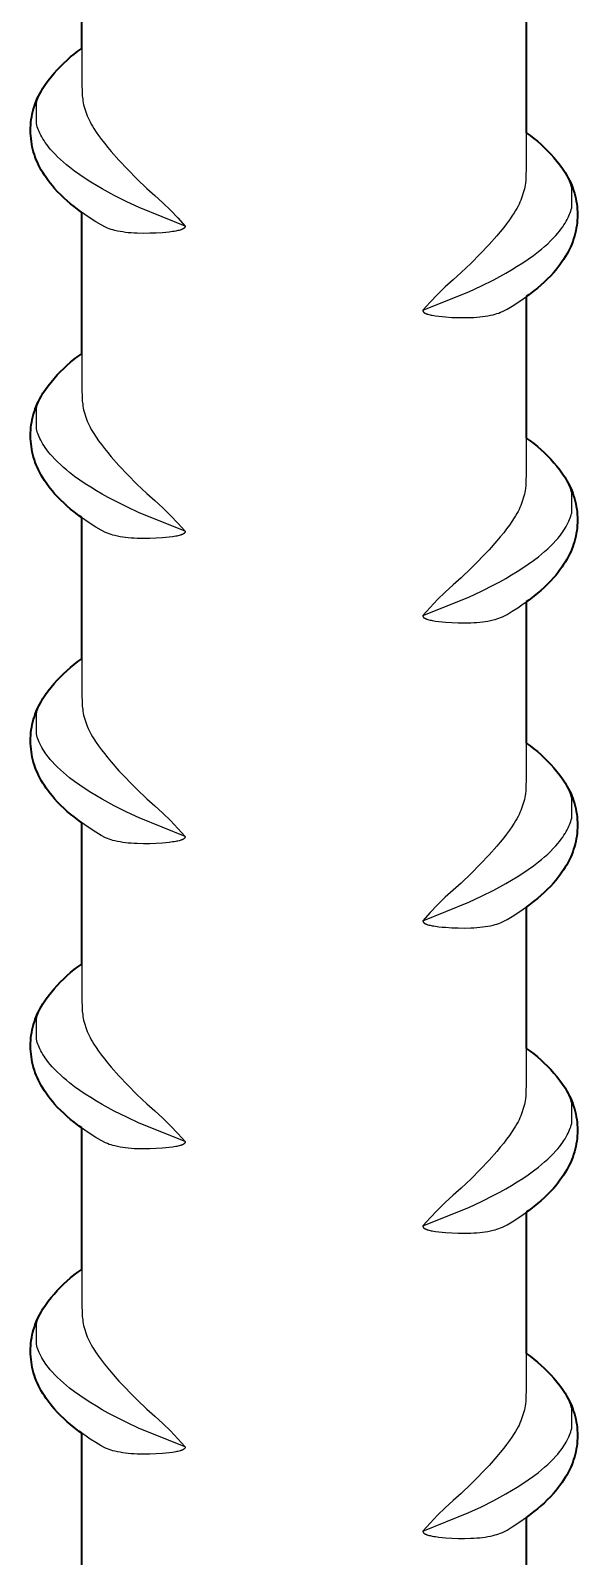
# Model space of a CAD drawing. Header units: millimetres. Extents: x 0 to 1192, y -689 to 404.
# Drawn here: x 779.1 to 798.8, y 47.1 to 102.1 of the extents above; entities that cross this region are included whole.
import ezdxf

# ---------------------------------------------------------------- set-up
doc = ezdxf.new("R2010")
doc.units = ezdxf.units.MM
doc.layers.add('Blocks', color=7, linetype='Continuous')
doc.layers.add('Blocks$Inner', color=7, linetype='Continuous', lineweight=25, true_color=0x007f00)
doc.layers.add('Blocks$Outline', color=7, linetype='Continuous', lineweight=35, true_color=0xff3f3f)

# ---------------------------------------------------------------- blocks, each defined once
blk = doc.blocks.new('Rebar Side Table Side')
at = {"layer": 'Blocks$Inner'}
for points in [[(60.557, 106.585), (60.557, 100.224), (60.568, 99.9), (60.577, 99.786), (60.59, 99.672), (60.6, 99.603), (60.611, 99.534), (60.625, 99.466), (60.751, 99.062), (60.783, 98.989), (60.818, 98.916), (60.854, 98.845), (60.897, 98.766), (60.943, 98.688), (60.99, 98.611), (61.074, 98.481), (61.162, 98.355), (61.264, 98.215), (61.37, 98.077), (61.491, 97.927), (61.614, 97.779), (61.892, 97.463), (62.538, 96.795), (62.896, 96.451), (63.191, 96.199), (63.476, 95.936), (63.753, 95.665), (64.02, 95.384), (64.278, 95.094), (64.278, 95.09), (64.278, 95.087), (64.278, 95.085), (64.278, 95.083), (64.278, 95.081), (64.277, 95.079), (64.277, 95.077), (64.277, 95.075), (64.277, 95.073), (64.276, 95.071), (64.276, 95.069), (64.275, 95.068), (64.275, 95.066), (64.274, 95.064), (64.274, 95.062), (64.273, 95.06), (64.272, 95.058), (64.272, 95.057), (64.271, 95.055), (64.27, 95.053), (64.269, 95.051), (64.268, 95.05), (64.267, 95.048), (64.266, 95.046), (64.265, 95.044), (64.264, 95.043), (64.263, 95.041), (64.262, 95.039), (64.261, 95.038), (64.26, 95.036), (64.259, 95.034), (64.257, 95.032), (64.256, 95.031), (64.254, 95.029), (64.253, 95.027), (64.251, 95.025), (64.249, 95.024), (64.248, 95.022), (64.244, 95.019), (64.241, 95.015), (64.237, 95.012), (64.233, 95.009), (64.23, 95.006), (64.226, 95.004), (64.222, 95.001), (64.218, 94.998), (64.213, 94.996), (64.209, 94.993), (64.201, 94.989), (64.195, 94.986), (64.189, 94.982), (64.176, 94.977), (64.164, 94.971), (64.151, 94.966), (64.138, 94.961), (64.125, 94.957), (64.099, 94.949), (64.06, 94.938), (64.021, 94.929), (63.982, 94.921), (63.943, 94.913), (63.882, 94.903), (63.821, 94.893), (63.7, 94.878), (63.58, 94.866), (63.462, 94.855), (63.234, 94.84), (63.005, 94.832), (62.775, 94.83), (62.546, 94.834), (62.439, 94.839), (62.333, 94.846), (62.23, 94.855), (62.127, 94.867), (62.031, 94.88), (61.936, 94.895), (61.841, 94.914), (61.746, 94.936), (61.678, 94.953), (61.611, 94.974), (61.544, 94.996), (61.478, 95.021), (61.413, 95.048), (61.25, 95.132), (61.068, 95.244), (60.864, 95.374), (60.664, 95.51), (60.469, 95.65), (60.279, 95.795), (60.156, 95.895), (60.036, 95.998), (59.918, 96.104), (59.801, 96.214), (59.689, 96.328), (59.58, 96.446), (59.498, 96.54), (59.419, 96.637), (59.343, 96.736), (59.27, 96.838), (59.21, 96.927), (59.153, 97.019), (59.099, 97.112), (59.047, 97.207), (58.999, 97.303), (58.958, 97.393), (58.919, 97.483), (58.884, 97.575), (58.852, 97.668), (58.823, 97.762), (58.798, 97.857), (58.776, 97.953), (58.757, 98.049), (58.742, 98.146), (58.73, 98.244), (58.721, 98.342), (58.716, 98.44), (58.714, 98.539), (58.716, 98.637), (58.721, 98.735), (58.729, 98.833), (58.741, 98.931), (58.757, 99.028), (58.775, 99.124), (58.797, 99.22), (58.823, 99.315), (58.851, 99.409), (58.883, 99.502), (58.918, 99.594), (58.957, 99.685), (58.998, 99.774), (59.043, 99.862), (59.095, 99.948)], [(76.557, 103.548), (76.557, 97.187), (76.547, 96.863), (76.537, 96.749), (76.525, 96.635), (76.515, 96.566), (76.503, 96.497), (76.49, 96.429), (76.364, 96.025), (76.331, 95.952), (76.297, 95.879), (76.261, 95.808), (76.217, 95.729), (76.172, 95.651), (76.125, 95.574), (76.041, 95.444), (75.953, 95.318), (75.851, 95.178), (75.745, 95.04), (75.624, 94.89), (75.5, 94.742), (75.222, 94.426), (74.577, 93.758), (74.218, 93.414), (73.924, 93.161), (73.638, 92.899), (73.362, 92.628), (73.094, 92.347), (72.837, 92.057), (74.486, 92.722), (74.941, 92.935), (75.387, 93.159), (75.604, 93.275), (75.82, 93.395), (76.029, 93.517), (76.235, 93.643), (76.434, 93.77), (76.629, 93.902), (76.814, 94.035), (76.995, 94.173), (77.109, 94.266), (77.22, 94.36), (77.329, 94.458), (77.43, 94.555), (77.529, 94.654), (77.624, 94.757), (77.69, 94.833), (77.753, 94.91), (77.815, 94.99), (77.873, 95.071), (77.916, 95.135), (77.957, 95.2), (77.996, 95.267), (78.032, 95.334), (78.067, 95.403), (78.093, 95.459), (78.116, 95.516), (78.139, 95.574), (78.159, 95.632), (78.177, 95.691), (78.193, 95.751), (78.193, 96.476), (78.177, 96.536), (78.159, 96.595), (78.139, 96.654), (78.116, 96.711), (78.093, 96.768), (78.067, 96.824), (77.956, 97.028), (77.862, 97.167), (77.764, 97.302), (77.661, 97.435), (77.554, 97.563), (77.443, 97.688), (77.327, 97.81), (77.208, 97.927), (77.085, 98.041), (76.958, 98.15), (76.828, 98.255), (76.694, 98.356), (76.557, 98.452)], [(64.278, 95.094), (62.628, 95.759), (62.174, 95.972), (61.728, 96.196), (61.51, 96.312), (61.295, 96.432), (61.086, 96.554), (60.879, 96.68), (60.681, 96.807), (60.486, 96.939), (60.301, 97.072), (60.12, 97.21), (60.006, 97.303), (59.895, 97.397), (59.786, 97.495), (59.684, 97.592), (59.586, 97.691), (59.491, 97.794), (59.425, 97.87), (59.361, 97.947), (59.3, 98.027), (59.241, 98.108), (59.199, 98.172), (59.158, 98.237), (59.119, 98.304), (59.082, 98.371), (59.048, 98.44), (59.022, 98.496), (58.998, 98.553), (58.976, 98.611), (58.956, 98.669), (58.938, 98.728), (58.922, 98.788), (58.922, 99.513), (58.938, 99.573), (58.956, 99.632), (58.976, 99.691), (58.998, 99.748), (59.022, 99.805), (59.048, 99.862), (59.159, 100.065), (59.252, 100.204), (59.351, 100.339), (59.453, 100.472), (59.561, 100.6), (59.672, 100.725), (59.787, 100.847), (59.906, 100.964), (60.03, 101.078), (60.156, 101.187), (60.287, 101.292), (60.42, 101.393), (60.557, 101.489)], [(72.837, 92.057), (72.837, 92.053), (72.837, 92.049), (72.837, 92.048), (72.837, 92.046), (72.837, 92.044), (72.837, 92.042), (72.837, 92.04), (72.838, 92.038), (72.838, 92.036), (72.838, 92.034), (72.839, 92.032), (72.839, 92.031), (72.84, 92.029), (72.84, 92.027), (72.841, 92.025), (72.842, 92.023), (72.842, 92.021), (72.843, 92.02), (72.844, 92.018), (72.845, 92.016), (72.845, 92.014), (72.846, 92.012), (72.847, 92.011), (72.848, 92.009), (72.849, 92.007), (72.85, 92.006), (72.851, 92.004), (72.852, 92.002), (72.853, 92.001), (72.855, 91.999), (72.856, 91.997), (72.857, 91.995), (72.859, 91.994), (72.86, 91.992), (72.862, 91.99), (72.864, 91.988), (72.865, 91.986), (72.867, 91.985), (72.87, 91.981), (72.874, 91.978), (72.878, 91.975), (72.881, 91.972), (72.885, 91.969), (72.889, 91.967), (72.893, 91.964), (72.897, 91.961), (72.901, 91.959), (72.905, 91.956), (72.914, 91.952), (72.92, 91.948), (72.926, 91.945), (72.938, 91.94), (72.951, 91.934), (72.964, 91.929), (72.976, 91.924), (72.989, 91.92), (73.016, 91.912), (73.054, 91.901), (73.093, 91.892), (73.132, 91.884), (73.172, 91.876), (73.233, 91.866), (73.294, 91.856), (73.415, 91.841), (73.534, 91.829), (73.652, 91.818), (73.881, 91.803), (74.11, 91.795), (74.339, 91.793), (74.568, 91.797), (74.675, 91.802), (74.782, 91.809), (74.885, 91.818), (74.987, 91.83), (75.083, 91.842), (75.179, 91.858), (75.274, 91.877), (75.368, 91.899), (75.436, 91.916), (75.504, 91.937), (75.57, 91.959), (75.636, 91.984), (75.701, 92.011), (75.865, 92.095), (76.047, 92.207), (76.251, 92.337), (76.451, 92.473), (76.645, 92.613), (76.835, 92.758), (76.958, 92.858), (77.079, 92.961), (77.197, 93.067), (77.313, 93.177), (77.426, 93.291), (77.535, 93.409), (77.617, 93.503), (77.696, 93.6), (77.771, 93.699), (77.844, 93.801), (77.904, 93.89), (77.962, 93.982), (78.016, 94.075), (78.067, 94.17), (78.115, 94.266), (78.157, 94.356), (78.195, 94.446), (78.23, 94.538), (78.262, 94.631), (78.291, 94.725), (78.317, 94.82), (78.339, 94.916), (78.358, 95.012), (78.373, 95.109), (78.385, 95.207), (78.394, 95.305), (78.399, 95.403), (78.4, 95.501), (78.399, 95.6), (78.394, 95.698), (78.385, 95.796), (78.373, 95.894), (78.358, 95.991), (78.339, 96.087), (78.317, 96.183), (78.292, 96.278), (78.263, 96.372), (78.231, 96.465), (78.196, 96.557), (78.158, 96.648), (78.117, 96.737), (78.072, 96.824), (78.02, 96.911)], [(60.557, 95.585), (60.557, 89.224), (60.568, 88.9), (60.577, 88.786), (60.59, 88.672), (60.6, 88.603), (60.611, 88.534), (60.625, 88.466), (60.751, 88.062), (60.783, 87.989), (60.818, 87.916), (60.854, 87.845), (60.897, 87.766), (60.943, 87.688), (60.99, 87.611), (61.074, 87.481), (61.162, 87.355), (61.264, 87.215), (61.37, 87.077), (61.491, 86.927), (61.614, 86.779), (61.892, 86.463), (62.538, 85.795), (62.896, 85.451), (63.191, 85.199), (63.476, 84.936), (63.753, 84.665), (64.02, 84.384), (64.278, 84.094), (62.628, 84.759), (62.174, 84.972), (61.728, 85.196), (61.51, 85.312), (61.295, 85.432), (61.086, 85.554), (60.879, 85.68), (60.681, 85.807), (60.486, 85.939), (60.301, 86.072), (60.12, 86.21), (60.006, 86.303), (59.895, 86.397), (59.786, 86.495), (59.684, 86.592), (59.586, 86.691), (59.491, 86.794), (59.425, 86.87), (59.361, 86.947), (59.3, 87.027), (59.241, 87.108), (59.199, 87.172), (59.158, 87.237), (59.119, 87.304), (59.082, 87.371), (59.048, 87.44), (59.022, 87.496), (58.998, 87.553), (58.976, 87.611), (58.956, 87.669), (58.938, 87.728), (58.922, 87.788), (58.922, 88.513), (58.938, 88.573), (58.956, 88.632), (58.976, 88.691), (58.998, 88.748), (59.022, 88.805), (59.048, 88.862), (59.159, 89.065), (59.252, 89.204), (59.351, 89.339), (59.453, 89.472), (59.561, 89.6), (59.672, 89.725), (59.787, 89.847), (59.906, 89.964), (60.03, 90.078), (60.156, 90.187), (60.287, 90.292), (60.42, 90.393), (60.557, 90.489)], [(76.557, 92.548), (76.557, 86.187), (76.547, 85.863), (76.537, 85.749), (76.525, 85.635), (76.515, 85.566), (76.503, 85.497), (76.49, 85.429), (76.364, 85.025), (76.331, 84.952), (76.297, 84.879), (76.261, 84.808), (76.217, 84.729), (76.172, 84.651), (76.125, 84.574), (76.041, 84.444), (75.953, 84.318), (75.851, 84.178), (75.745, 84.04), (75.624, 83.89), (75.5, 83.742), (75.222, 83.426), (74.577, 82.758), (74.218, 82.414), (73.924, 82.161), (73.638, 81.899), (73.362, 81.628), (73.094, 81.347), (72.837, 81.057), (74.486, 81.722), (74.941, 81.935), (75.387, 82.159), (75.604, 82.275), (75.82, 82.395), (76.029, 82.517), (76.235, 82.643), (76.434, 82.77), (76.629, 82.902), (76.814, 83.035), (76.995, 83.173), (77.109, 83.266), (77.22, 83.36), (77.329, 83.458), (77.43, 83.555), (77.529, 83.654), (77.624, 83.757), (77.69, 83.833), (77.753, 83.91), (77.815, 83.99), (77.873, 84.071), (77.916, 84.135), (77.957, 84.2), (77.996, 84.267), (78.032, 84.334), (78.067, 84.403), (78.093, 84.459), (78.116, 84.516), (78.139, 84.574), (78.159, 84.632), (78.177, 84.691), (78.193, 84.751), (78.193, 85.476), (78.177, 85.536), (78.159, 85.595), (78.139, 85.654), (78.116, 85.711), (78.093, 85.768), (78.067, 85.824), (77.956, 86.028), (77.862, 86.167), (77.764, 86.302), (77.661, 86.435), (77.554, 86.563), (77.443, 86.688), (77.327, 86.81), (77.208, 86.927), (77.085, 87.041), (76.958, 87.15), (76.828, 87.255), (76.694, 87.356), (76.557, 87.452)], [(64.278, 84.094), (64.278, 84.09), (64.278, 84.087), (64.278, 84.085), (64.278, 84.083), (64.278, 84.081), (64.277, 84.079), (64.277, 84.077), (64.277, 84.075), (64.277, 84.073), (64.276, 84.071), (64.276, 84.069), (64.275, 84.068), (64.275, 84.066), (64.274, 84.064), (64.274, 84.062), (64.273, 84.06), (64.272, 84.058), (64.272, 84.057), (64.271, 84.055), (64.27, 84.053), (64.269, 84.051), (64.268, 84.05), (64.267, 84.048), (64.266, 84.046), (64.265, 84.044), (64.264, 84.043), (64.263, 84.041), (64.262, 84.039), (64.261, 84.038), (64.26, 84.036), (64.259, 84.034), (64.257, 84.032), (64.256, 84.031), (64.254, 84.029), (64.253, 84.027), (64.251, 84.025), (64.249, 84.024), (64.248, 84.022), (64.244, 84.019), (64.241, 84.015), (64.237, 84.012), (64.233, 84.009), (64.23, 84.006), (64.226, 84.004), (64.222, 84.001), (64.218, 83.998), (64.213, 83.996), (64.209, 83.993), (64.201, 83.989), (64.195, 83.986), (64.189, 83.982), (64.176, 83.977), (64.164, 83.971), (64.151, 83.966), (64.138, 83.961), (64.125, 83.957), (64.099, 83.949), (64.06, 83.938), (64.021, 83.929), (63.982, 83.921), (63.943, 83.913), (63.882, 83.903), (63.821, 83.893), (63.7, 83.878), (63.58, 83.866), (63.462, 83.855), (63.234, 83.84), (63.005, 83.832), (62.775, 83.83), (62.546, 83.834), (62.439, 83.839), (62.333, 83.846), (62.23, 83.855), (62.127, 83.867), (62.031, 83.88), (61.936, 83.895), (61.841, 83.914), (61.746, 83.936), (61.678, 83.953), (61.611, 83.974), (61.544, 83.996), (61.478, 84.021), (61.413, 84.048), (61.25, 84.132), (61.068, 84.244), (60.864, 84.374), (60.664, 84.51), (60.469, 84.65), (60.279, 84.795), (60.156, 84.895), (60.036, 84.998), (59.918, 85.104), (59.801, 85.214), (59.689, 85.328), (59.58, 85.446), (59.498, 85.54), (59.419, 85.637), (59.343, 85.736), (59.27, 85.838), (59.21, 85.927), (59.153, 86.019), (59.099, 86.112), (59.047, 86.207), (58.999, 86.303), (58.958, 86.393), (58.919, 86.483), (58.884, 86.575), (58.852, 86.668), (58.823, 86.762), (58.798, 86.857), (58.776, 86.953), (58.757, 87.049), (58.742, 87.146), (58.73, 87.244), (58.721, 87.342), (58.716, 87.44), (58.714, 87.539), (58.716, 87.637), (58.721, 87.735), (58.729, 87.833), (58.741, 87.931), (58.757, 88.028), (58.775, 88.124), (58.797, 88.22), (58.823, 88.315), (58.851, 88.409), (58.883, 88.502), (58.918, 88.594), (58.957, 88.685), (58.998, 88.774), (59.043, 88.862), (59.095, 88.948)], [(72.837, 81.057), (72.837, 81.053), (72.837, 81.049), (72.837, 81.048), (72.837, 81.046), (72.837, 81.044), (72.837, 81.042), (72.837, 81.04), (72.838, 81.038), (72.838, 81.036), (72.838, 81.034), (72.839, 81.032), (72.839, 81.031), (72.84, 81.029), (72.84, 81.027), (72.841, 81.025), (72.842, 81.023), (72.842, 81.021), (72.843, 81.02), (72.844, 81.018), (72.845, 81.016), (72.845, 81.014), (72.846, 81.012), (72.847, 81.011), (72.848, 81.009), (72.849, 81.007), (72.85, 81.006), (72.851, 81.004), (72.852, 81.002), (72.853, 81.001), (72.855, 80.999), (72.856, 80.997), (72.857, 80.995), (72.859, 80.994), (72.86, 80.992), (72.862, 80.99), (72.864, 80.988), (72.865, 80.986), (72.867, 80.985), (72.87, 80.981), (72.874, 80.978), (72.878, 80.975), (72.881, 80.972), (72.885, 80.969), (72.889, 80.967), (72.893, 80.964), (72.897, 80.961), (72.901, 80.959), (72.905, 80.956), (72.914, 80.952), (72.92, 80.948), (72.926, 80.945), (72.938, 80.94), (72.951, 80.934), (72.964, 80.929), (72.976, 80.924), (72.989, 80.92), (73.016, 80.912), (73.054, 80.901), (73.093, 80.892), (73.132, 80.884), (73.172, 80.876), (73.233, 80.866), (73.294, 80.856), (73.415, 80.841), (73.534, 80.829), (73.652, 80.818), (73.881, 80.803), (74.11, 80.795), (74.339, 80.793), (74.568, 80.797), (74.675, 80.802), (74.782, 80.809), (74.885, 80.818), (74.987, 80.83), (75.083, 80.842), (75.179, 80.858), (75.274, 80.877), (75.368, 80.899), (75.436, 80.916), (75.504, 80.937), (75.57, 80.959), (75.636, 80.984), (75.701, 81.011), (75.865, 81.095), (76.047, 81.207), (76.251, 81.337), (76.451, 81.473), (76.645, 81.613), (76.835, 81.758), (76.958, 81.858), (77.079, 81.961), (77.197, 82.067), (77.313, 82.177), (77.426, 82.291), (77.535, 82.409), (77.617, 82.503), (77.696, 82.6), (77.771, 82.699), (77.844, 82.801), (77.904, 82.89), (77.962, 82.982), (78.016, 83.075), (78.067, 83.17), (78.115, 83.266), (78.157, 83.356), (78.195, 83.446), (78.23, 83.538), (78.262, 83.631), (78.291, 83.725), (78.317, 83.82), (78.339, 83.916), (78.358, 84.012), (78.373, 84.109), (78.385, 84.207), (78.394, 84.305), (78.399, 84.403), (78.4, 84.501), (78.399, 84.6), (78.394, 84.698), (78.385, 84.796), (78.373, 84.894), (78.358, 84.991), (78.339, 85.087), (78.317, 85.183), (78.292, 85.278), (78.263, 85.372), (78.231, 85.465), (78.196, 85.557), (78.158, 85.648), (78.117, 85.737), (78.072, 85.824), (78.02, 85.911)], [(60.557, 84.585), (60.557, 78.224), (60.568, 77.9), (60.577, 77.786), (60.59, 77.672), (60.6, 77.603), (60.611, 77.534), (60.625, 77.466), (60.751, 77.062), (60.783, 76.989), (60.818, 76.916), (60.854, 76.845), (60.897, 76.766), (60.943, 76.688), (60.99, 76.611), (61.074, 76.481), (61.162, 76.355), (61.264, 76.215), (61.37, 76.077), (61.491, 75.927), (61.614, 75.779), (61.892, 75.463), (62.538, 74.795), (62.896, 74.451), (63.191, 74.199), (63.476, 73.936), (63.753, 73.665), (64.02, 73.384), (64.278, 73.094), (62.628, 73.759), (62.174, 73.972), (61.728, 74.196), (61.51, 74.312), (61.295, 74.432), (61.086, 74.554), (60.879, 74.68), (60.681, 74.807), (60.486, 74.939), (60.301, 75.072), (60.12, 75.21), (60.006, 75.303), (59.895, 75.397), (59.786, 75.495), (59.684, 75.592), (59.586, 75.691), (59.491, 75.794), (59.425, 75.87), (59.361, 75.947), (59.3, 76.027), (59.241, 76.108), (59.199, 76.172), (59.158, 76.237), (59.119, 76.304), (59.082, 76.371), (59.048, 76.44), (59.022, 76.496), (58.998, 76.553), (58.976, 76.611), (58.956, 76.669), (58.938, 76.728), (58.922, 76.788), (58.922, 77.513), (58.938, 77.573), (58.956, 77.632), (58.976, 77.691), (58.998, 77.748), (59.022, 77.805), (59.048, 77.862), (59.159, 78.065), (59.252, 78.204), (59.351, 78.339), (59.453, 78.472), (59.561, 78.6), (59.672, 78.725), (59.787, 78.847), (59.906, 78.964), (60.03, 79.078), (60.156, 79.187), (60.287, 79.292), (60.42, 79.393), (60.557, 79.489)], [(76.557, 81.548), (76.557, 75.187), (76.547, 74.863), (76.537, 74.749), (76.525, 74.635), (76.515, 74.566), (76.503, 74.497), (76.49, 74.429), (76.364, 74.025), (76.331, 73.952), (76.297, 73.879), (76.261, 73.808), (76.217, 73.729), (76.172, 73.651), (76.125, 73.574), (76.041, 73.444), (75.953, 73.318), (75.851, 73.178), (75.745, 73.04), (75.624, 72.89), (75.5, 72.742), (75.222, 72.426), (74.577, 71.758), (74.218, 71.414), (73.924, 71.161), (73.638, 70.899), (73.362, 70.628), (73.094, 70.347), (72.837, 70.057), (74.486, 70.722), (74.941, 70.935), (75.387, 71.159), (75.604, 71.275), (75.82, 71.395), (76.029, 71.517), (76.235, 71.643), (76.434, 71.77), (76.629, 71.902), (76.814, 72.035), (76.995, 72.173), (77.109, 72.266), (77.22, 72.36), (77.329, 72.458), (77.43, 72.555), (77.529, 72.654), (77.624, 72.757), (77.69, 72.833), (77.753, 72.91), (77.815, 72.99), (77.873, 73.071), (77.916, 73.135), (77.957, 73.2), (77.996, 73.267), (78.032, 73.334), (78.067, 73.403), (78.093, 73.459), (78.116, 73.516), (78.139, 73.574), (78.159, 73.632), (78.177, 73.691), (78.193, 73.751), (78.193, 74.476), (78.177, 74.536), (78.159, 74.595), (78.139, 74.654), (78.116, 74.711), (78.093, 74.768), (78.067, 74.824), (77.956, 75.028), (77.862, 75.167), (77.764, 75.302), (77.661, 75.435), (77.554, 75.563), (77.443, 75.688), (77.327, 75.81), (77.208, 75.927), (77.085, 76.041), (76.958, 76.15), (76.828, 76.255), (76.694, 76.356), (76.557, 76.452)], [(64.278, 73.094), (64.278, 73.09), (64.278, 73.087), (64.278, 73.085), (64.278, 73.083), (64.278, 73.081), (64.277, 73.079), (64.277, 73.077), (64.277, 73.075), (64.277, 73.073), (64.276, 73.071), (64.276, 73.069), (64.275, 73.068), (64.275, 73.066), (64.274, 73.064), (64.274, 73.062), (64.273, 73.06), (64.272, 73.058), (64.272, 73.057), (64.271, 73.055), (64.27, 73.053), (64.269, 73.051), (64.268, 73.05), (64.267, 73.048), (64.266, 73.046), (64.265, 73.044), (64.264, 73.043), (64.263, 73.041), (64.262, 73.039), (64.261, 73.038), (64.26, 73.036), (64.259, 73.034), (64.257, 73.032), (64.256, 73.031), (64.254, 73.029), (64.253, 73.027), (64.251, 73.025), (64.249, 73.024), (64.248, 73.022), (64.244, 73.019), (64.241, 73.015), (64.237, 73.012), (64.233, 73.009), (64.23, 73.006), (64.226, 73.004), (64.222, 73.001), (64.218, 72.998), (64.213, 72.996), (64.209, 72.993), (64.201, 72.989), (64.195, 72.986), (64.189, 72.982), (64.176, 72.977), (64.164, 72.971), (64.151, 72.966), (64.138, 72.961), (64.125, 72.957), (64.099, 72.949), (64.06, 72.938), (64.021, 72.929), (63.982, 72.921), (63.943, 72.913), (63.882, 72.903), (63.821, 72.893), (63.7, 72.878), (63.58, 72.866), (63.462, 72.855), (63.234, 72.84), (63.005, 72.832), (62.775, 72.83), (62.546, 72.834), (62.439, 72.839), (62.333, 72.846), (62.23, 72.855), (62.127, 72.867), (62.031, 72.88), (61.936, 72.895), (61.841, 72.914), (61.746, 72.936), (61.678, 72.953), (61.611, 72.974), (61.544, 72.996), (61.478, 73.021), (61.413, 73.048), (61.25, 73.132), (61.068, 73.244), (60.864, 73.374), (60.664, 73.51), (60.469, 73.65), (60.279, 73.795), (60.156, 73.895), (60.036, 73.998), (59.918, 74.104), (59.801, 74.214), (59.689, 74.328), (59.58, 74.446), (59.498, 74.54), (59.419, 74.637), (59.343, 74.736), (59.27, 74.838), (59.21, 74.927), (59.153, 75.019), (59.099, 75.112), (59.047, 75.207), (58.999, 75.303), (58.958, 75.393), (58.919, 75.483), (58.884, 75.575), (58.852, 75.668), (58.823, 75.762), (58.798, 75.857), (58.776, 75.953), (58.757, 76.049), (58.742, 76.146), (58.73, 76.244), (58.721, 76.342), (58.716, 76.44), (58.714, 76.539), (58.716, 76.637), (58.721, 76.735), (58.729, 76.833), (58.741, 76.931), (58.757, 77.028), (58.775, 77.124), (58.797, 77.22), (58.823, 77.315), (58.851, 77.409), (58.883, 77.502), (58.918, 77.594), (58.957, 77.685), (58.998, 77.774), (59.043, 77.862), (59.095, 77.948)], [(72.837, 70.057), (72.837, 70.053), (72.837, 70.049), (72.837, 70.048), (72.837, 70.046), (72.837, 70.044), (72.837, 70.042), (72.837, 70.04), (72.838, 70.038), (72.838, 70.036), (72.838, 70.034), (72.839, 70.032), (72.839, 70.031), (72.84, 70.029), (72.84, 70.027), (72.841, 70.025), (72.842, 70.023), (72.842, 70.021), (72.843, 70.02), (72.844, 70.018), (72.845, 70.016), (72.845, 70.014), (72.846, 70.012), (72.847, 70.011), (72.848, 70.009), (72.849, 70.007), (72.85, 70.006), (72.851, 70.004), (72.852, 70.002), (72.853, 70.001), (72.855, 69.999), (72.856, 69.997), (72.857, 69.995), (72.859, 69.994), (72.86, 69.992), (72.862, 69.99), (72.864, 69.988), (72.865, 69.986), (72.867, 69.985), (72.87, 69.981), (72.874, 69.978), (72.878, 69.975), (72.881, 69.972), (72.885, 69.969), (72.889, 69.967), (72.893, 69.964), (72.897, 69.961), (72.901, 69.959), (72.905, 69.956), (72.914, 69.952), (72.92, 69.948), (72.926, 69.945), (72.938, 69.94), (72.951, 69.934), (72.964, 69.929), (72.976, 69.924), (72.989, 69.92), (73.016, 69.912), (73.054, 69.901), (73.093, 69.892), (73.132, 69.884), (73.172, 69.876), (73.233, 69.866), (73.294, 69.856), (73.415, 69.841), (73.534, 69.829), (73.652, 69.818), (73.881, 69.803), (74.11, 69.795), (74.339, 69.793), (74.568, 69.797), (74.675, 69.802), (74.782, 69.809), (74.885, 69.818), (74.987, 69.83), (75.083, 69.842), (75.179, 69.858), (75.274, 69.877), (75.368, 69.899), (75.436, 69.916), (75.504, 69.937), (75.57, 69.959), (75.636, 69.984), (75.701, 70.011), (75.865, 70.095), (76.047, 70.207), (76.251, 70.337), (76.451, 70.473), (76.645, 70.613), (76.835, 70.758), (76.958, 70.858), (77.079, 70.961), (77.197, 71.067), (77.313, 71.177), (77.426, 71.291), (77.535, 71.409), (77.617, 71.503), (77.696, 71.6), (77.771, 71.699), (77.844, 71.801), (77.904, 71.89), (77.962, 71.982), (78.016, 72.075), (78.067, 72.17), (78.115, 72.266), (78.157, 72.356), (78.195, 72.446), (78.23, 72.538), (78.262, 72.631), (78.291, 72.725), (78.317, 72.82), (78.339, 72.916), (78.358, 73.012), (78.373, 73.109), (78.385, 73.207), (78.394, 73.305), (78.399, 73.403), (78.4, 73.501), (78.399, 73.6), (78.394, 73.698), (78.385, 73.796), (78.373, 73.894), (78.358, 73.991), (78.339, 74.087), (78.317, 74.183), (78.292, 74.278), (78.263, 74.372), (78.231, 74.465), (78.196, 74.557), (78.158, 74.648), (78.117, 74.737), (78.072, 74.824), (78.02, 74.911)], [(60.557, 73.585), (60.557, 67.224), (60.568, 66.9), (60.577, 66.786), (60.59, 66.672), (60.6, 66.603), (60.611, 66.534), (60.625, 66.466), (60.751, 66.062), (60.783, 65.989), (60.818, 65.916), (60.854, 65.845), (60.897, 65.766), (60.943, 65.688), (60.99, 65.611), (61.074, 65.481), (61.162, 65.355), (61.264, 65.215), (61.37, 65.077), (61.491, 64.927), (61.614, 64.779), (61.892, 64.463), (62.538, 63.795), (62.896, 63.451), (63.191, 63.199), (63.476, 62.936), (63.753, 62.665), (64.02, 62.384), (64.278, 62.094), (64.278, 62.09), (64.278, 62.087), (64.278, 62.085), (64.278, 62.083), (64.278, 62.081), (64.277, 62.079), (64.277, 62.077), (64.277, 62.075), (64.277, 62.073), (64.276, 62.071), (64.276, 62.069), (64.275, 62.068), (64.275, 62.066), (64.274, 62.064), (64.274, 62.062), (64.273, 62.06), (64.272, 62.058), (64.272, 62.057), (64.271, 62.055), (64.27, 62.053), (64.269, 62.051), (64.268, 62.05), (64.267, 62.048), (64.266, 62.046), (64.265, 62.044), (64.264, 62.043), (64.263, 62.041), (64.262, 62.039), (64.261, 62.038), (64.26, 62.036), (64.259, 62.034), (64.257, 62.032), (64.256, 62.031), (64.254, 62.029), (64.253, 62.027), (64.251, 62.025), (64.249, 62.024), (64.248, 62.022), (64.244, 62.019), (64.241, 62.015), (64.237, 62.012), (64.233, 62.009), (64.23, 62.006), (64.226, 62.004), (64.222, 62.001), (64.218, 61.998), (64.213, 61.996), (64.209, 61.993), (64.201, 61.989), (64.195, 61.986), (64.189, 61.982), (64.176, 61.977), (64.164, 61.971), (64.151, 61.966), (64.138, 61.961), (64.125, 61.957), (64.099, 61.949), (64.06, 61.938), (64.021, 61.929), (63.982, 61.921), (63.943, 61.913), (63.882, 61.903), (63.821, 61.893), (63.7, 61.878), (63.58, 61.866), (63.462, 61.855), (63.234, 61.84), (63.005, 61.832), (62.775, 61.83), (62.546, 61.834), (62.439, 61.839), (62.333, 61.846), (62.23, 61.855), (62.127, 61.867), (62.031, 61.88), (61.936, 61.895), (61.841, 61.914), (61.746, 61.936), (61.678, 61.953), (61.611, 61.974), (61.544, 61.996), (61.478, 62.021), (61.413, 62.048), (61.25, 62.132), (61.068, 62.244), (60.864, 62.374), (60.664, 62.51), (60.469, 62.65), (60.279, 62.795), (60.156, 62.895), (60.036, 62.998), (59.918, 63.104), (59.801, 63.214), (59.689, 63.328), (59.58, 63.446), (59.498, 63.54), (59.419, 63.637), (59.343, 63.736), (59.27, 63.838), (59.21, 63.927), (59.153, 64.019), (59.099, 64.112), (59.047, 64.207), (58.999, 64.303), (58.958, 64.393), (58.919, 64.483), (58.884, 64.575), (58.852, 64.668), (58.823, 64.762), (58.798, 64.857), (58.776, 64.953), (58.757, 65.049), (58.742, 65.146), (58.73, 65.244), (58.721, 65.342), (58.716, 65.44), (58.714, 65.539), (58.716, 65.637), (58.721, 65.735), (58.729, 65.833), (58.741, 65.931), (58.757, 66.028), (58.775, 66.124), (58.797, 66.22), (58.823, 66.315), (58.851, 66.409), (58.883, 66.502), (58.918, 66.594), (58.957, 66.685), (58.998, 66.774), (59.043, 66.862), (59.095, 66.948)], [(76.557, 70.548), (76.557, 64.187), (76.547, 63.863), (76.537, 63.749), (76.525, 63.635), (76.515, 63.566), (76.503, 63.497), (76.49, 63.429), (76.364, 63.025), (76.331, 62.952), (76.297, 62.879), (76.261, 62.808), (76.217, 62.729), (76.172, 62.651), (76.125, 62.574), (76.041, 62.444), (75.953, 62.318), (75.851, 62.178), (75.745, 62.04), (75.624, 61.89), (75.5, 61.742), (75.222, 61.426), (74.577, 60.758), (74.218, 60.414), (73.924, 60.161), (73.638, 59.899), (73.362, 59.628), (73.094, 59.347), (72.837, 59.057), (74.486, 59.722), (74.941, 59.935), (75.387, 60.159), (75.604, 60.275), (75.82, 60.395), (76.029, 60.517), (76.235, 60.643), (76.434, 60.77), (76.629, 60.902), (76.814, 61.035), (76.995, 61.173), (77.109, 61.266), (77.22, 61.36), (77.329, 61.458), (77.43, 61.555), (77.529, 61.654), (77.624, 61.757), (77.69, 61.833), (77.753, 61.91), (77.815, 61.99), (77.873, 62.071), (77.916, 62.135), (77.957, 62.2), (77.996, 62.267), (78.032, 62.334), (78.067, 62.403), (78.093, 62.459), (78.116, 62.516), (78.139, 62.574), (78.159, 62.632), (78.177, 62.691), (78.193, 62.751), (78.193, 63.476), (78.177, 63.536), (78.159, 63.595), (78.139, 63.654), (78.116, 63.711), (78.093, 63.768), (78.067, 63.824), (77.956, 64.028), (77.862, 64.167), (77.764, 64.302), (77.661, 64.435), (77.554, 64.563), (77.443, 64.688), (77.327, 64.81), (77.208, 64.927), (77.085, 65.041), (76.958, 65.15), (76.828, 65.255), (76.694, 65.356), (76.557, 65.452)], [(64.278, 62.094), (62.628, 62.759), (62.174, 62.972), (61.728, 63.196), (61.51, 63.312), (61.295, 63.432), (61.086, 63.554), (60.879, 63.68), (60.681, 63.807), (60.486, 63.939), (60.301, 64.072), (60.12, 64.21), (60.006, 64.303), (59.895, 64.397), (59.786, 64.495), (59.684, 64.592), (59.586, 64.691), (59.491, 64.794), (59.425, 64.87), (59.361, 64.947), (59.3, 65.027), (59.241, 65.108), (59.199, 65.172), (59.158, 65.237), (59.119, 65.304), (59.082, 65.371), (59.048, 65.44), (59.022, 65.496), (58.998, 65.553), (58.976, 65.611), (58.956, 65.669), (58.938, 65.728), (58.922, 65.788), (58.922, 66.513), (58.938, 66.573), (58.956, 66.632), (58.976, 66.691), (58.998, 66.748), (59.022, 66.805), (59.048, 66.862), (59.159, 67.065), (59.252, 67.204), (59.351, 67.339), (59.453, 67.472), (59.561, 67.6), (59.672, 67.725), (59.787, 67.847), (59.906, 67.964), (60.03, 68.078), (60.156, 68.187), (60.287, 68.292), (60.42, 68.393), (60.557, 68.489)], [(72.837, 59.057), (72.837, 59.053), (72.837, 59.049), (72.837, 59.048), (72.837, 59.046), (72.837, 59.044), (72.837, 59.042), (72.837, 59.04), (72.838, 59.038), (72.838, 59.036), (72.838, 59.034), (72.839, 59.032), (72.839, 59.031), (72.84, 59.029), (72.84, 59.027), (72.841, 59.025), (72.842, 59.023), (72.842, 59.021), (72.843, 59.02), (72.844, 59.018), (72.845, 59.016), (72.845, 59.014), (72.846, 59.012), (72.847, 59.011), (72.848, 59.009), (72.849, 59.007), (72.85, 59.006), (72.851, 59.004), (72.852, 59.002), (72.853, 59.001), (72.855, 58.999), (72.856, 58.997), (72.857, 58.995), (72.859, 58.994), (72.86, 58.992), (72.862, 58.99), (72.864, 58.988), (72.865, 58.986), (72.867, 58.985), (72.87, 58.981), (72.874, 58.978), (72.878, 58.975), (72.881, 58.972), (72.885, 58.969), (72.889, 58.967), (72.893, 58.964), (72.897, 58.961), (72.901, 58.959), (72.905, 58.956), (72.914, 58.952), (72.92, 58.948), (72.926, 58.945), (72.938, 58.94), (72.951, 58.934), (72.964, 58.929), (72.976, 58.924), (72.989, 58.92), (73.016, 58.912), (73.054, 58.901), (73.093, 58.892), (73.132, 58.884), (73.172, 58.876), (73.233, 58.866), (73.294, 58.856), (73.415, 58.841), (73.534, 58.829), (73.652, 58.818), (73.881, 58.803), (74.11, 58.795), (74.339, 58.793), (74.568, 58.797), (74.675, 58.802), (74.782, 58.809), (74.885, 58.818), (74.987, 58.83), (75.083, 58.842), (75.179, 58.858), (75.274, 58.877), (75.368, 58.899), (75.436, 58.916), (75.504, 58.937), (75.57, 58.959), (75.636, 58.984), (75.701, 59.011), (75.865, 59.095), (76.047, 59.207), (76.251, 59.337), (76.451, 59.473), (76.645, 59.613), (76.835, 59.758), (76.958, 59.858), (77.079, 59.961), (77.197, 60.067), (77.313, 60.177), (77.426, 60.291), (77.535, 60.409), (77.617, 60.503), (77.696, 60.6), (77.771, 60.699), (77.844, 60.801), (77.904, 60.89), (77.962, 60.982), (78.016, 61.075), (78.067, 61.17), (78.115, 61.266), (78.157, 61.356), (78.195, 61.446), (78.23, 61.538), (78.262, 61.631), (78.291, 61.725), (78.317, 61.82), (78.339, 61.916), (78.358, 62.012), (78.373, 62.109), (78.385, 62.207), (78.394, 62.305), (78.399, 62.403), (78.4, 62.501), (78.399, 62.6), (78.394, 62.698), (78.385, 62.796), (78.373, 62.894), (78.358, 62.991), (78.339, 63.087), (78.317, 63.183), (78.292, 63.278), (78.263, 63.372), (78.231, 63.465), (78.196, 63.557), (78.158, 63.648), (78.117, 63.737), (78.072, 63.824), (78.02, 63.911)], [(60.557, 62.585), (60.557, 56.224), (60.568, 55.9), (60.577, 55.786), (60.59, 55.672), (60.6, 55.603), (60.611, 55.534), (60.625, 55.466), (60.751, 55.062), (60.783, 54.989), (60.818, 54.916), (60.854, 54.845), (60.897, 54.766), (60.943, 54.688), (60.99, 54.611), (61.074, 54.481), (61.162, 54.355), (61.264, 54.215), (61.37, 54.077), (61.491, 53.927), (61.614, 53.779), (61.892, 53.463), (62.538, 52.795), (62.896, 52.451), (63.191, 52.199), (63.476, 51.936), (63.753, 51.665), (64.02, 51.384), (64.278, 51.094), (64.278, 51.09), (64.278, 51.087), (64.278, 51.085), (64.278, 51.083), (64.278, 51.081), (64.277, 51.079), (64.277, 51.077), (64.277, 51.075), (64.277, 51.073), (64.276, 51.071), (64.276, 51.069), (64.275, 51.068), (64.275, 51.066), (64.274, 51.064), (64.274, 51.062), (64.273, 51.06), (64.272, 51.058), (64.272, 51.057), (64.271, 51.055), (64.27, 51.053), (64.269, 51.051), (64.268, 51.05), (64.267, 51.048), (64.266, 51.046), (64.265, 51.044), (64.264, 51.043), (64.263, 51.041), (64.262, 51.039), (64.261, 51.038), (64.26, 51.036), (64.259, 51.034), (64.257, 51.032), (64.256, 51.031), (64.254, 51.029), (64.253, 51.027), (64.251, 51.025), (64.249, 51.024), (64.248, 51.022), (64.244, 51.019), (64.241, 51.015), (64.237, 51.012), (64.233, 51.009), (64.23, 51.006), (64.226, 51.004), (64.222, 51.001), (64.218, 50.998), (64.213, 50.996), (64.209, 50.993), (64.201, 50.989), (64.195, 50.986), (64.189, 50.982), (64.176, 50.977), (64.164, 50.971), (64.151, 50.966), (64.138, 50.961), (64.125, 50.957), (64.099, 50.949), (64.06, 50.938), (64.021, 50.929), (63.982, 50.921), (63.943, 50.913), (63.882, 50.903), (63.821, 50.893), (63.7, 50.878), (63.58, 50.866), (63.462, 50.855), (63.234, 50.84), (63.005, 50.832), (62.775, 50.83), (62.546, 50.834), (62.439, 50.839), (62.333, 50.846), (62.23, 50.855), (62.127, 50.867), (62.031, 50.88), (61.936, 50.895), (61.841, 50.914), (61.746, 50.936), (61.678, 50.953), (61.611, 50.974), (61.544, 50.996), (61.478, 51.021), (61.413, 51.048), (61.25, 51.132), (61.068, 51.244), (60.864, 51.374), (60.664, 51.51), (60.469, 51.65), (60.279, 51.795), (60.156, 51.895), (60.036, 51.998), (59.918, 52.104), (59.801, 52.214), (59.689, 52.328), (59.58, 52.446), (59.498, 52.54), (59.419, 52.637), (59.343, 52.736), (59.27, 52.838), (59.21, 52.927), (59.153, 53.019), (59.099, 53.112), (59.047, 53.207), (58.999, 53.303), (58.958, 53.393), (58.919, 53.483), (58.884, 53.575), (58.852, 53.668), (58.823, 53.762), (58.798, 53.857), (58.776, 53.953), (58.757, 54.049), (58.742, 54.146), (58.73, 54.244), (58.721, 54.342), (58.716, 54.44), (58.714, 54.539), (58.716, 54.637), (58.721, 54.735), (58.729, 54.833), (58.741, 54.931), (58.757, 55.028), (58.775, 55.124), (58.797, 55.22), (58.823, 55.315), (58.851, 55.409), (58.883, 55.502), (58.918, 55.594), (58.957, 55.685), (58.998, 55.774), (59.043, 55.862), (59.095, 55.948)], [(76.557, 59.548), (76.557, 53.187), (76.547, 52.863), (76.537, 52.749), (76.525, 52.635), (76.515, 52.566), (76.503, 52.497), (76.49, 52.429), (76.364, 52.025), (76.331, 51.952), (76.297, 51.879), (76.261, 51.808), (76.217, 51.729), (76.172, 51.651), (76.125, 51.574), (76.041, 51.444), (75.953, 51.318), (75.851, 51.178), (75.745, 51.04), (75.624, 50.89), (75.5, 50.742), (75.222, 50.426), (74.577, 49.758), (74.218, 49.414), (73.924, 49.161), (73.638, 48.899), (73.362, 48.628), (73.094, 48.347), (72.837, 48.057), (74.486, 48.722), (74.941, 48.935), (75.387, 49.159), (75.604, 49.275), (75.82, 49.395), (76.029, 49.517), (76.235, 49.643), (76.434, 49.77), (76.629, 49.902), (76.814, 50.035), (76.995, 50.173), (77.109, 50.266), (77.22, 50.36), (77.329, 50.458), (77.43, 50.555), (77.529, 50.654), (77.624, 50.757), (77.69, 50.833), (77.753, 50.91), (77.815, 50.99), (77.873, 51.071), (77.916, 51.135), (77.957, 51.2), (77.996, 51.267), (78.032, 51.334), (78.067, 51.403), (78.093, 51.459), (78.116, 51.516), (78.139, 51.574), (78.159, 51.632), (78.177, 51.691), (78.193, 51.751), (78.193, 52.476), (78.177, 52.536), (78.159, 52.595), (78.139, 52.654), (78.116, 52.711), (78.093, 52.768), (78.067, 52.824), (77.956, 53.028), (77.862, 53.167), (77.764, 53.302), (77.661, 53.435), (77.554, 53.563), (77.443, 53.688), (77.327, 53.81), (77.208, 53.927), (77.085, 54.041), (76.958, 54.15), (76.828, 54.255), (76.694, 54.356), (76.557, 54.452)], [(64.278, 51.094), (62.628, 51.759), (62.174, 51.972), (61.728, 52.196), (61.51, 52.312), (61.295, 52.432), (61.086, 52.554), (60.879, 52.68), (60.681, 52.807), (60.486, 52.939), (60.301, 53.072), (60.12, 53.21), (60.006, 53.303), (59.895, 53.397), (59.786, 53.495), (59.684, 53.592), (59.586, 53.691), (59.491, 53.794), (59.425, 53.87), (59.361, 53.947), (59.3, 54.027), (59.241, 54.108), (59.199, 54.172), (59.158, 54.237), (59.119, 54.304), (59.082, 54.371), (59.048, 54.44), (59.022, 54.496), (58.998, 54.553), (58.976, 54.611), (58.956, 54.669), (58.938, 54.728), (58.922, 54.788), (58.922, 55.513), (58.938, 55.573), (58.956, 55.632), (58.976, 55.691), (58.998, 55.748), (59.022, 55.805), (59.048, 55.862), (59.159, 56.065), (59.252, 56.204), (59.351, 56.339), (59.453, 56.472), (59.561, 56.6), (59.672, 56.725), (59.787, 56.847), (59.906, 56.964), (60.03, 57.078), (60.156, 57.187), (60.287, 57.292), (60.42, 57.393), (60.557, 57.489)], [(72.837, 48.057), (72.837, 48.053), (72.837, 48.049), (72.837, 48.048), (72.837, 48.046), (72.837, 48.044), (72.837, 48.042), (72.837, 48.04), (72.838, 48.038), (72.838, 48.036), (72.838, 48.034), (72.839, 48.032), (72.839, 48.031), (72.84, 48.029), (72.84, 48.027), (72.841, 48.025), (72.842, 48.023), (72.842, 48.021), (72.843, 48.02), (72.844, 48.018), (72.845, 48.016), (72.845, 48.014), (72.846, 48.012), (72.847, 48.011), (72.848, 48.009), (72.849, 48.007), (72.85, 48.006), (72.851, 48.004), (72.852, 48.002), (72.853, 48.001), (72.855, 47.999), (72.856, 47.997), (72.857, 47.995), (72.859, 47.994), (72.86, 47.992), (72.862, 47.99), (72.864, 47.988), (72.865, 47.986), (72.867, 47.985), (72.87, 47.981), (72.874, 47.978), (72.878, 47.975), (72.881, 47.972), (72.885, 47.969), (72.889, 47.967), (72.893, 47.964), (72.897, 47.961), (72.901, 47.959), (72.905, 47.956), (72.914, 47.952), (72.92, 47.948), (72.926, 47.945), (72.938, 47.94), (72.951, 47.934), (72.964, 47.929), (72.976, 47.924), (72.989, 47.92), (73.016, 47.912), (73.054, 47.901), (73.093, 47.892), (73.132, 47.884), (73.172, 47.876), (73.233, 47.866), (73.294, 47.856), (73.415, 47.841), (73.534, 47.829), (73.652, 47.818), (73.881, 47.803), (74.11, 47.795), (74.339, 47.793), (74.568, 47.797), (74.675, 47.802), (74.782, 47.809), (74.885, 47.818), (74.987, 47.83), (75.083, 47.842), (75.179, 47.858), (75.274, 47.877), (75.368, 47.899), (75.436, 47.916), (75.504, 47.937), (75.57, 47.959), (75.636, 47.984), (75.701, 48.011), (75.865, 48.095), (76.047, 48.207), (76.251, 48.337), (76.451, 48.473), (76.645, 48.613), (76.835, 48.758), (76.958, 48.858), (77.079, 48.961), (77.197, 49.067), (77.313, 49.177), (77.426, 49.291), (77.535, 49.409), (77.617, 49.503), (77.696, 49.6), (77.771, 49.699), (77.844, 49.801), (77.904, 49.89), (77.962, 49.982), (78.016, 50.075), (78.067, 50.17), (78.115, 50.266), (78.157, 50.356), (78.195, 50.446), (78.23, 50.538), (78.262, 50.631), (78.291, 50.725), (78.317, 50.82), (78.339, 50.916), (78.358, 51.012), (78.373, 51.109), (78.385, 51.207), (78.394, 51.305), (78.399, 51.403), (78.4, 51.501), (78.399, 51.6), (78.394, 51.698), (78.385, 51.796), (78.373, 51.894), (78.358, 51.991), (78.339, 52.087), (78.317, 52.183), (78.292, 52.278), (78.263, 52.372), (78.231, 52.465), (78.196, 52.557), (78.158, 52.648), (78.117, 52.737), (78.072, 52.824), (78.02, 52.911)], [(60.557, 51.585), (60.557, 45.224)], [(76.557, 48.548), (76.557, 42.187)]]:
    blk.add_lwpolyline(points, dxfattribs=at)
at = {"layer": 'Blocks$Outline'}
for points in [[(60.557, 101.489), (60.558, 106.586)], [(76.557, 103.549), (76.557, 98.452)], [(59.095, 99.948), (59.159, 100.065), (59.252, 100.204), (59.351, 100.339), (59.453, 100.472), (59.561, 100.6), (59.672, 100.725), (59.787, 100.847), (59.906, 100.964), (60.03, 101.078), (60.156, 101.187), (60.287, 101.292), (60.42, 101.393), (60.557, 101.489)], [(60.558, 95.586), (60.469, 95.65), (60.279, 95.795), (60.156, 95.895), (60.036, 95.998), (59.918, 96.104), (59.801, 96.214), (59.689, 96.328), (59.58, 96.446), (59.498, 96.54), (59.419, 96.637), (59.343, 96.736), (59.27, 96.838), (59.21, 96.927), (59.153, 97.019), (59.099, 97.112), (59.047, 97.207), (58.999, 97.303), (58.958, 97.393), (58.919, 97.483), (58.884, 97.575), (58.852, 97.668), (58.823, 97.762), (58.798, 97.857), (58.776, 97.953), (58.757, 98.049), (58.742, 98.146), (58.73, 98.244), (58.721, 98.342), (58.716, 98.44), (58.714, 98.539), (58.716, 98.637), (58.721, 98.735), (58.729, 98.833), (58.741, 98.931), (58.757, 99.028), (58.775, 99.124), (58.797, 99.22), (58.823, 99.315), (58.851, 99.409), (58.883, 99.502), (58.918, 99.594), (58.957, 99.685), (58.998, 99.774), (59.043, 99.862), (59.095, 99.948)], [(76.557, 98.452), (76.694, 98.356), (76.828, 98.255), (76.958, 98.15), (77.085, 98.041), (77.208, 97.927), (77.327, 97.81), (77.443, 97.688), (77.554, 97.563), (77.661, 97.435), (77.764, 97.302), (77.862, 97.167), (77.956, 97.028), (78.02, 96.911)], [(78.02, 96.911), (78.072, 96.824), (78.117, 96.737), (78.158, 96.648), (78.196, 96.557), (78.231, 96.465), (78.263, 96.372), (78.292, 96.278), (78.317, 96.183), (78.339, 96.087), (78.358, 95.991), (78.373, 95.894), (78.385, 95.796), (78.394, 95.698), (78.399, 95.6), (78.4, 95.501), (78.399, 95.403), (78.394, 95.305), (78.385, 95.207), (78.373, 95.109), (78.358, 95.012), (78.339, 94.916), (78.317, 94.82), (78.291, 94.725), (78.262, 94.631), (78.23, 94.538), (78.195, 94.446), (78.157, 94.356), (78.115, 94.266), (78.067, 94.17), (78.016, 94.075), (77.962, 93.982), (77.904, 93.89), (77.844, 93.801), (77.771, 93.699), (77.696, 93.6), (77.617, 93.503), (77.535, 93.409), (77.426, 93.291), (77.313, 93.177), (77.197, 93.067), (77.079, 92.961), (76.958, 92.858), (76.835, 92.758), (76.645, 92.613), (76.557, 92.549)], [(60.557, 90.489), (60.558, 95.586)], [(76.557, 92.549), (76.557, 87.452)], [(59.095, 88.948), (59.159, 89.065), (59.252, 89.204), (59.351, 89.339), (59.453, 89.472), (59.561, 89.6), (59.672, 89.725), (59.787, 89.847), (59.906, 89.964), (60.03, 90.078), (60.156, 90.187), (60.287, 90.292), (60.42, 90.393), (60.557, 90.489)], [(60.558, 84.586), (60.469, 84.65), (60.279, 84.795), (60.156, 84.895), (60.036, 84.998), (59.918, 85.104), (59.801, 85.214), (59.689, 85.328), (59.58, 85.446), (59.498, 85.54), (59.419, 85.637), (59.343, 85.736), (59.27, 85.838), (59.21, 85.927), (59.153, 86.019), (59.099, 86.112), (59.047, 86.207), (58.999, 86.303), (58.958, 86.393), (58.919, 86.483), (58.884, 86.575), (58.852, 86.668), (58.823, 86.762), (58.798, 86.857), (58.776, 86.953), (58.757, 87.049), (58.742, 87.146), (58.73, 87.244), (58.721, 87.342), (58.716, 87.44), (58.714, 87.539), (58.716, 87.637), (58.721, 87.735), (58.729, 87.833), (58.741, 87.931), (58.757, 88.028), (58.775, 88.124), (58.797, 88.22), (58.823, 88.315), (58.851, 88.409), (58.883, 88.502), (58.918, 88.594), (58.957, 88.685), (58.998, 88.774), (59.043, 88.862), (59.095, 88.948)], [(76.557, 87.452), (76.694, 87.356), (76.828, 87.255), (76.958, 87.15), (77.085, 87.041), (77.208, 86.927), (77.327, 86.81), (77.443, 86.688), (77.554, 86.563), (77.661, 86.435), (77.764, 86.302), (77.862, 86.167), (77.956, 86.028), (78.02, 85.911)], [(78.02, 85.911), (78.072, 85.824), (78.117, 85.737), (78.158, 85.648), (78.196, 85.557), (78.231, 85.465), (78.263, 85.372), (78.292, 85.278), (78.317, 85.183), (78.339, 85.087), (78.358, 84.991), (78.373, 84.894), (78.385, 84.796), (78.394, 84.698), (78.399, 84.6), (78.4, 84.501), (78.399, 84.403), (78.394, 84.305), (78.385, 84.207), (78.373, 84.109), (78.358, 84.012), (78.339, 83.916), (78.317, 83.82), (78.291, 83.725), (78.262, 83.631), (78.23, 83.538), (78.195, 83.446), (78.157, 83.356), (78.115, 83.266), (78.067, 83.17), (78.016, 83.075), (77.962, 82.982), (77.904, 82.89), (77.844, 82.801), (77.771, 82.699), (77.696, 82.6), (77.617, 82.503), (77.535, 82.409), (77.426, 82.291), (77.313, 82.177), (77.197, 82.067), (77.079, 81.961), (76.958, 81.858), (76.835, 81.758), (76.645, 81.613), (76.557, 81.549)], [(60.557, 79.489), (60.558, 84.586)], [(76.557, 81.549), (76.557, 76.452)], [(59.095, 77.948), (59.159, 78.065), (59.252, 78.204), (59.351, 78.339), (59.453, 78.472), (59.561, 78.6), (59.672, 78.725), (59.787, 78.847), (59.906, 78.964), (60.03, 79.078), (60.156, 79.187), (60.287, 79.292), (60.42, 79.393), (60.557, 79.489)], [(60.558, 73.586), (60.469, 73.65), (60.279, 73.795), (60.156, 73.895), (60.036, 73.998), (59.918, 74.104), (59.801, 74.214), (59.689, 74.328), (59.58, 74.446), (59.498, 74.54), (59.419, 74.637), (59.343, 74.736), (59.27, 74.838), (59.21, 74.927), (59.153, 75.019), (59.099, 75.112), (59.047, 75.207), (58.999, 75.303), (58.958, 75.393), (58.919, 75.483), (58.884, 75.575), (58.852, 75.668), (58.823, 75.762), (58.798, 75.857), (58.776, 75.953), (58.757, 76.049), (58.742, 76.146), (58.73, 76.244), (58.721, 76.342), (58.716, 76.44), (58.714, 76.539), (58.716, 76.637), (58.721, 76.735), (58.729, 76.833), (58.741, 76.931), (58.757, 77.028), (58.775, 77.124), (58.797, 77.22), (58.823, 77.315), (58.851, 77.409), (58.883, 77.502), (58.918, 77.594), (58.957, 77.685), (58.998, 77.774), (59.043, 77.862), (59.095, 77.948)], [(76.557, 76.452), (76.694, 76.356), (76.828, 76.255), (76.958, 76.15), (77.085, 76.041), (77.208, 75.927), (77.327, 75.81), (77.443, 75.688), (77.554, 75.563), (77.661, 75.435), (77.764, 75.302), (77.862, 75.167), (77.956, 75.028), (78.02, 74.911)], [(78.02, 74.911), (78.072, 74.824), (78.117, 74.737), (78.158, 74.648), (78.196, 74.557), (78.231, 74.465), (78.263, 74.372), (78.292, 74.278), (78.317, 74.183), (78.339, 74.087), (78.358, 73.991), (78.373, 73.894), (78.385, 73.796), (78.394, 73.698), (78.399, 73.6), (78.4, 73.501), (78.399, 73.403), (78.394, 73.305), (78.385, 73.207), (78.373, 73.109), (78.358, 73.012), (78.339, 72.916), (78.317, 72.82), (78.291, 72.725), (78.262, 72.631), (78.23, 72.538), (78.195, 72.446), (78.157, 72.356), (78.115, 72.266), (78.067, 72.17), (78.016, 72.075), (77.962, 71.982), (77.904, 71.89), (77.844, 71.801), (77.771, 71.699), (77.696, 71.6), (77.617, 71.503), (77.535, 71.409), (77.426, 71.291), (77.313, 71.177), (77.197, 71.067), (77.079, 70.961), (76.958, 70.858), (76.835, 70.758), (76.645, 70.613), (76.557, 70.549)], [(60.557, 68.489), (60.558, 73.586)], [(76.557, 70.549), (76.557, 65.452)], [(59.095, 66.948), (59.159, 67.065), (59.252, 67.204), (59.351, 67.339), (59.453, 67.472), (59.561, 67.6), (59.672, 67.725), (59.787, 67.847), (59.906, 67.964), (60.03, 68.078), (60.156, 68.187), (60.287, 68.292), (60.42, 68.393), (60.557, 68.489)], [(60.558, 62.586), (60.469, 62.65), (60.279, 62.795), (60.156, 62.895), (60.036, 62.998), (59.918, 63.104), (59.801, 63.214), (59.689, 63.328), (59.58, 63.446), (59.498, 63.54), (59.419, 63.637), (59.343, 63.736), (59.27, 63.838), (59.21, 63.927), (59.153, 64.019), (59.099, 64.112), (59.047, 64.207), (58.999, 64.303), (58.958, 64.393), (58.919, 64.483), (58.884, 64.575), (58.852, 64.668), (58.823, 64.762), (58.798, 64.857), (58.776, 64.953), (58.757, 65.049), (58.742, 65.146), (58.73, 65.244), (58.721, 65.342), (58.716, 65.44), (58.714, 65.539), (58.716, 65.637), (58.721, 65.735), (58.729, 65.833), (58.741, 65.931), (58.757, 66.028), (58.775, 66.124), (58.797, 66.22), (58.823, 66.315), (58.851, 66.409), (58.883, 66.502), (58.918, 66.594), (58.957, 66.685), (58.998, 66.774), (59.043, 66.862), (59.095, 66.948)], [(76.557, 65.452), (76.694, 65.356), (76.828, 65.255), (76.958, 65.15), (77.085, 65.041), (77.208, 64.927), (77.327, 64.81), (77.443, 64.688), (77.554, 64.563), (77.661, 64.435), (77.764, 64.302), (77.862, 64.167), (77.956, 64.028), (78.02, 63.911)], [(78.02, 63.911), (78.072, 63.824), (78.117, 63.737), (78.158, 63.648), (78.196, 63.557), (78.231, 63.465), (78.263, 63.372), (78.292, 63.278), (78.317, 63.183), (78.339, 63.087), (78.358, 62.991), (78.373, 62.894), (78.385, 62.796), (78.394, 62.698), (78.399, 62.6), (78.4, 62.501), (78.399, 62.403), (78.394, 62.305), (78.385, 62.207), (78.373, 62.109), (78.358, 62.012), (78.339, 61.916), (78.317, 61.82), (78.291, 61.725), (78.262, 61.631), (78.23, 61.538), (78.195, 61.446), (78.157, 61.356), (78.115, 61.266), (78.067, 61.17), (78.016, 61.075), (77.962, 60.982), (77.904, 60.89), (77.844, 60.801), (77.771, 60.699), (77.696, 60.6), (77.617, 60.503), (77.535, 60.409), (77.426, 60.291), (77.313, 60.177), (77.197, 60.067), (77.079, 59.961), (76.958, 59.858), (76.835, 59.758), (76.645, 59.613), (76.557, 59.549)], [(60.557, 57.489), (60.558, 62.586)], [(76.557, 59.549), (76.557, 54.452)], [(59.095, 55.948), (59.159, 56.065), (59.252, 56.204), (59.351, 56.339), (59.453, 56.472), (59.561, 56.6), (59.672, 56.725), (59.787, 56.847), (59.906, 56.964), (60.03, 57.078), (60.156, 57.187), (60.287, 57.292), (60.42, 57.393), (60.557, 57.489)], [(60.558, 51.586), (60.469, 51.65), (60.279, 51.795), (60.156, 51.895), (60.036, 51.998), (59.918, 52.104), (59.801, 52.214), (59.689, 52.328), (59.58, 52.446), (59.498, 52.54), (59.419, 52.637), (59.343, 52.736), (59.27, 52.838), (59.21, 52.927), (59.153, 53.019), (59.099, 53.112), (59.047, 53.207), (58.999, 53.303), (58.958, 53.393), (58.919, 53.483), (58.884, 53.575), (58.852, 53.668), (58.823, 53.762), (58.798, 53.857), (58.776, 53.953), (58.757, 54.049), (58.742, 54.146), (58.73, 54.244), (58.721, 54.342), (58.716, 54.44), (58.714, 54.539), (58.716, 54.637), (58.721, 54.735), (58.729, 54.833), (58.741, 54.931), (58.757, 55.028), (58.775, 55.124), (58.797, 55.22), (58.823, 55.315), (58.851, 55.409), (58.883, 55.502), (58.918, 55.594), (58.957, 55.685), (58.998, 55.774), (59.043, 55.862), (59.095, 55.948)], [(76.557, 54.452), (76.694, 54.356), (76.828, 54.255), (76.958, 54.15), (77.085, 54.041), (77.208, 53.927), (77.327, 53.81), (77.443, 53.688), (77.554, 53.563), (77.661, 53.435), (77.764, 53.302), (77.862, 53.167), (77.956, 53.028), (78.02, 52.911)], [(78.02, 52.911), (78.072, 52.824), (78.117, 52.737), (78.158, 52.648), (78.196, 52.557), (78.231, 52.465), (78.263, 52.372), (78.292, 52.278), (78.317, 52.183), (78.339, 52.087), (78.358, 51.991), (78.373, 51.894), (78.385, 51.796), (78.394, 51.698), (78.399, 51.6), (78.4, 51.501), (78.399, 51.403), (78.394, 51.305), (78.385, 51.207), (78.373, 51.109), (78.358, 51.012), (78.339, 50.916), (78.317, 50.82), (78.291, 50.725), (78.262, 50.631), (78.23, 50.538), (78.195, 50.446), (78.157, 50.356), (78.115, 50.266), (78.067, 50.17), (78.016, 50.075), (77.962, 49.982), (77.904, 49.89), (77.844, 49.801), (77.771, 49.699), (77.696, 49.6), (77.617, 49.503), (77.535, 49.409), (77.426, 49.291), (77.313, 49.177), (77.197, 49.067), (77.079, 48.961), (76.958, 48.858), (76.835, 48.758), (76.645, 48.613), (76.557, 48.549)], [(60.557, 46.489), (60.558, 51.586)], [(76.557, 48.549), (76.557, 43.452)]]:
    blk.add_lwpolyline(points, dxfattribs=at)

msp = doc.modelspace()

# ---------------------------------------------------------------- block references
at = {"layer": 'Blocks'}
msp.add_blockref('Rebar Side Table Side', (720.386, 0), dxfattribs=at)

doc.saveas('drawing.dxf')
